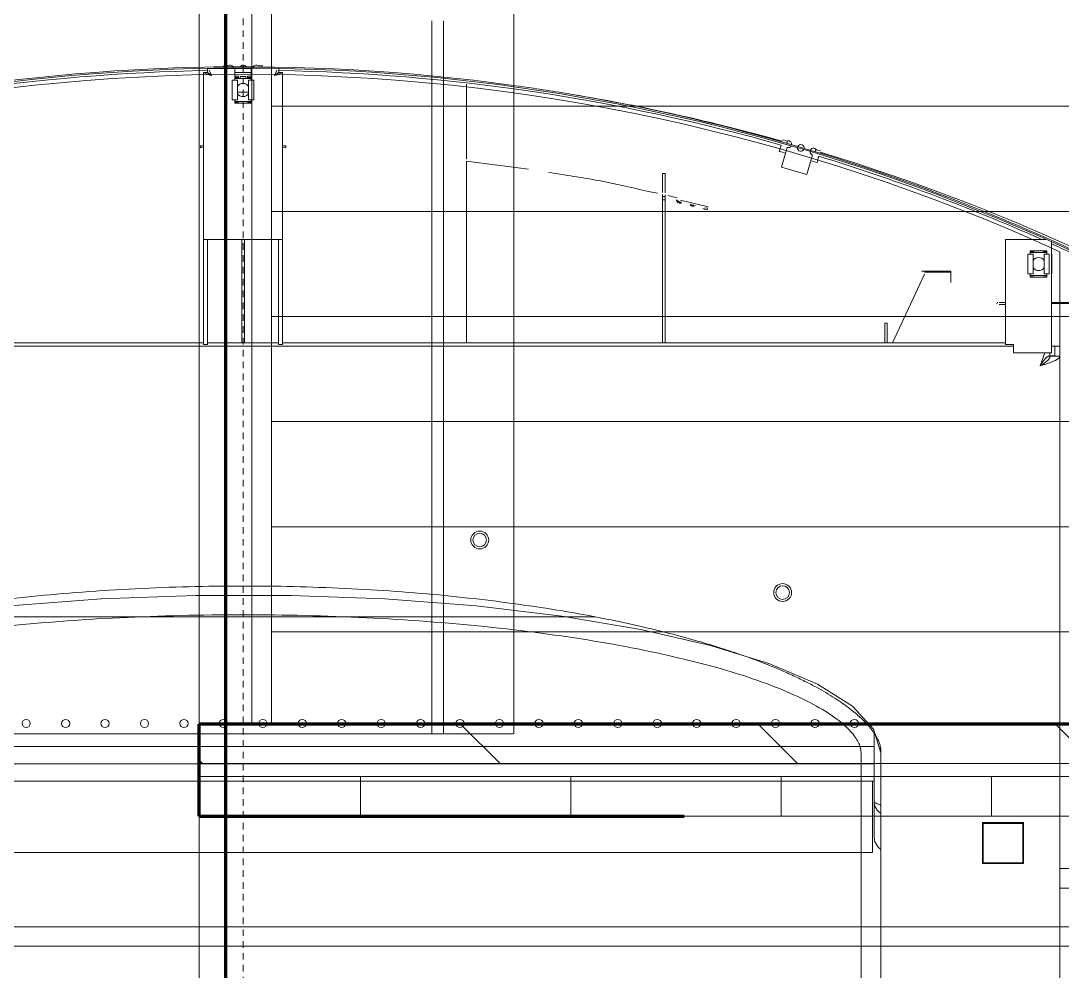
# Model space of a CAD drawing. Header units: inches. Extents: x -536 to 545, y -65 to 280.
# Drawn here: x -216.49 to -196.69, y -2.2 to 15.87 of the extents above; entities that cross this region are included whole.
import ezdxf

# ---------------------------------------------------------------- set-up
doc = ezdxf.new("R2010")
doc.units = ezdxf.units.IN
doc.header["$MEASUREMENT"] = 0
doc.linetypes.add('Hidden 1_8_', pattern=[0.1875, 0.125, -0.0625])
for name, color, linetype, lineweight in [('A-DETL', 90, 'Continuous', 9), ('A-DETL-HDLN', 90, 'Hidden 1_8_', 9), ('A-FLOR', 192, 'Continuous', 13), ('A-FLOR-MCUT', 51, 'Continuous', 18), ('A-FLOR-PATT', 8, 'Continuous', 13), ('A-WALL', 113, 'Continuous', 13), ('A-WALL-PATT', 111, 'Continuous', 13), ('I-WALL', 2, 'Continuous', 13), ('M-HVAC-CDFF', 50, 'Continuous', 9), ('Q-CASE', 31, 'Continuous', 9), ('S-BEAM', 12, 'Continuous', 9)]:
    doc.layers.add(name, color=color, linetype=linetype, lineweight=lineweight)
pattern_1 = [(90, (-166.035, 0), (-4, 2e-16), [])]
pattern_2 = [(135, (-166.035, 0), (-2.82843, -2.82843), [])]

# ---------------------------------------------------------------- blocks, each defined once
blk = doc.blocks.new('Walls 7 - Walls 7-1353541-Fireplace - Angled')
at = {"layer": 'A-WALL-PATT', "lineweight": 9}
h = blk.add_hatch(dxfattribs=at)
h.set_pattern_fill('FP_91', color=256, style=0, pattern_type=2)
h.set_pattern_definition([(180, (-151.12, 31.31), (-60, 144), [60, 0, 0, 0]), (180, (-151.12, 54.56), (-60, 144), [60, 0, 0, 0]), (180, (-151.12, 70.06), (-60, 144), [60, 0, 0, 0]), (180, (-151.12, 77.81), (-60, 144), [60, 0, 0, 0]), (180, (-151.12, 93.31), (-60, 144), [60, 0, 0, 0]), (180, (-151.12, 108.81), (-60, 144), [60, 0, 0, 0]), (180, (-151.12, 128.18), (-60, 144), [60, 0, 0, 0]), (180, (-151.12, 143.68), (-60, 144), [60, 0, 0, 0]), (180, (-151.12, 30.93), (-60, 144), [60, 0, 0, 0]), (180, (-151.12, 54.18), (-60, 144), [60, 0, 0, 0]), (180, (-151.12, 69.68), (-60, 144), [60, 0, 0, 0]), (180, (-151.12, 77.43), (-60, 144), [60, 0, 0, 0]), (180, (-151.12, 92.93), (-60, 144), [60, 0, 0, 0]), (180, (-151.12, 108.43), (-60, 144), [60, 0, 0, 0]), (180, (-151.12, 127.81), (-60, 144), [60, 0, 0, 0]), (180, (-151.12, 143.31), (-60, 144), [60, 0, 0, 0]), (90, (-197.12, 31.31), (-60, 4e-15), [22.875, -121.125]), (90, (-165.12, 54.56), (-60, 4e-15), [15.125, -128.875]), (90, (-195.12, 70.06), (-60, 4e-15), [7.375, -136.625]), (90, (-205.12, 77.81), (-60, 4e-15), [15.125, -128.875]), (90, (-174.12, 93.31), (-60, 4e-15), [15.125, -128.875]), (90, (-195.12, 108.81), (-60, 4e-15), [19, -125]), (90, (-160.12, 128.184), (-60, 4e-15), [15.125, -128.875]), (90, (-195.12, 143.684), (-60, 4e-15), [8.375, -135.625]), (90, (-196.75, 31.31), (-60, 4e-15), [22.875, -121.125]), (90, (-164.75, 54.56), (-60, 4e-15), [15.125, -128.875]), (90, (-194.75, 70.06), (-60, 4e-15), [7.375, -136.625]), (90, (-204.75, 77.81), (-60, 4e-15), [15.125, -128.875]), (90, (-173.75, 93.31), (-60, 4e-15), [15.125, -128.875]), (90, (-194.75, 108.81), (-60, 4e-15), [19, -125]), (90, (-159.75, 128.184), (-60, 4e-15), [15.125, -128.875]), (90, (-194.75, 143.684), (-60, 4e-15), [8.375, -135.625])])
h.paths.add_polyline_path([(-176.268, -38.905), (-176.268, -38.258), (-177.681, -24), (-183.971, -24), (-183.971, -38.905), (-178.239, -38.905)], flags=0)
h.paths.add_polyline_path([(-200.986, -16.5), (-178.424, -16.5), (-183.057, 30.25), (-240.868, 30.25), (-244.478, -16.5), (-220.555, -16.5)], flags=0)
h.paths.add_polyline_path([(-227.796, -16.274), (-227.796, 11.483), (-224.071, 12.947), (-220.211, 14.005), (-216.261, 14.644), (-212.264, 14.858), (-208.268, 14.644), (-204.317, 14.005), (-200.457, 12.947), (-196.733, 11.483), (-196.733, -16.274), (-220.555, -16.274)], flags=0)
h.paths.add_polyline_path([(-240.077, 40.5), (-184.072, 40.5), (-186.264, 62.619), (-238.369, 62.619), (-239.751, 44.721)], flags=0)
h = blk.add_hatch(dxfattribs=at)
h.set_pattern_fill('FP_92', color=256, style=0, pattern_type=2)
h.set_pattern_definition([(180, (-152.26, 22.54), (-60, 144), [60, 0, 0, 0]), (180, (-152.26, 45.79), (-60, 144), [60, 0, 0, 0]), (180, (-152.26, 61.29), (-60, 144), [60, 0, 0, 0]), (180, (-152.26, 69.04), (-60, 144), [60, 0, 0, 0]), (180, (-152.26, 84.54), (-60, 144), [60, 0, 0, 0]), (180, (-152.26, 100.04), (-60, 144), [60, 0, 0, 0]), (180, (-152.26, 119.42), (-60, 144), [60, 0, 0, 0]), (180, (-152.26, 134.92), (-60, 144), [60, 0, 0, 0]), (180, (-152.26, 22.17), (-60, 144), [60, 0, 0, 0]), (180, (-152.26, 45.42), (-60, 144), [60, 0, 0, 0]), (180, (-152.26, 60.92), (-60, 144), [60, 0, 0, 0]), (180, (-152.26, 68.67), (-60, 144), [60, 0, 0, 0]), (180, (-152.26, 84.17), (-60, 144), [60, 0, 0, 0]), (180, (-152.26, 99.67), (-60, 144), [60, 0, 0, 0]), (180, (-152.26, 119.04), (-60, 144), [60, 0, 0, 0]), (180, (-152.26, 134.54), (-60, 144), [60, 0, 0, 0]), (90, (-198.264, 22.54), (-60, 4e-15), [22.875, -121.125]), (90, (-166.264, 45.79), (-60, 4e-15), [15.125, -128.875]), (90, (-196.264, 61.29), (-60, 4e-15), [7.375, -136.625]), (90, (-206.264, 69.04), (-60, 4e-15), [15.125, -128.875]), (90, (-175.264, 84.54), (-60, 4e-15), [15.125, -128.875]), (90, (-196.264, 100.04), (-60, 4e-15), [19, -125]), (90, (-161.264, 119.417), (-60, 4e-15), [15.125, -128.875]), (90, (-196.264, 134.92), (-60, 4e-15), [8.375, -135.625]), (90, (-197.89, 22.54), (-60, 4e-15), [22.875, -121.125]), (90, (-165.89, 45.79), (-60, 4e-15), [15.125, -128.875]), (90, (-195.89, 61.29), (-60, 4e-15), [7.375, -136.625]), (90, (-205.89, 69.04), (-60, 4e-15), [15.125, -128.875]), (90, (-174.89, 84.54), (-60, 4e-15), [15.125, -128.875]), (90, (-195.89, 100.04), (-60, 4e-15), [19, -125]), (90, (-160.89, 119.417), (-60, 4e-15), [15.125, -128.875]), (90, (-195.89, 134.92), (-60, 4e-15), [8.375, -135.625])])
h.paths.add_polyline_path([(-200.139, -9.244), (-200.139, 1.954), (-200.275, 2.401), (-200.678, 2.838), (-201.34, 3.255), (-202.246, 3.644), (-203.376, 3.994), (-204.704, 4.299), (-206.428, 4.579), (-207.834, 4.746), (-209.566, 4.878), (-211.358, 4.945), (-213.375, 4.938), (-214.962, 4.878), (-216.694, 4.746), (-218.327, 4.552), (-219.824, 4.299), (-221.246, 3.965), (-222.282, 3.644), (-223.188, 3.255), (-223.851, 2.838), (-224.254, 2.401), (-224.389, 1.954), (-224.389, -9.244), (-200.24, -9.244)], flags=0)
h.paths.add_polyline_path([(-220.748, -8.869), (-224.014, -8.869), (-224.014, 1.954), (-223.954, 2.169), (-223.722, 2.455), (-223.274, 2.78), (-222.617, 3.109), (-221.769, 3.423), (-220.555, 3.753), (-219.575, 3.965), (-218.274, 4.181), (-216.866, 4.352), (-215.378, 4.477), (-213.835, 4.553), (-212.264, 4.579), (-210.694, 4.553), (-209.151, 4.477), (-207.662, 4.352), (-206.196, 4.171), (-204.953, 3.965), (-203.781, 3.711), (-202.76, 3.423), (-201.911, 3.109), (-201.254, 2.78), (-200.807, 2.455), (-200.574, 2.169), (-200.514, 1.954), (-200.514, -8.869), (-220.555, -8.869)], flags=0)
at = {"layer": 'A-WALL', "lineweight": 18}
for p, q in [((-196.733, 11.483), (-196.733, -16.274)), ((-200.514, -8.869), (-200.514, 1.954)), ((-200.139, 1.954), (-200.139, -9.244))]:
    blk.add_line(p, q, dxfattribs=at)
at = {"layer": 'A-WALL', "lineweight": 18, "flags": 128}
blk.add_lwpolyline([(-224.389, 1.954), (-224.254, 2.401), (-223.851, 2.838), (-223.188, 3.255), (-222.282, 3.644), (-221.152, 3.994), (-219.824, 4.299), (-218.327, 4.552), (-216.694, 4.746), (-214.962, 4.878), (-213.17, 4.945), (-211.358, 4.945), (-209.566, 4.878), (-207.834, 4.746), (-206.202, 4.552), (-204.704, 4.299), (-203.376, 3.994), (-202.246, 3.644), (-201.34, 3.255), (-200.678, 2.838), (-200.275, 2.401), (-200.139, 1.954)], dxfattribs=at)
at = {"layer": 'A-WALL', "lineweight": 18}
blk.add_arc((-212.264, -22.562), 37.421, 65.4774, 114.5226, dxfattribs=at)
blk.add_open_spline([(-200.514, 1.954), (-200.514, 1.978), (-200.519, 2.027), (-200.55, 2.134), (-200.644, 2.298), (-200.878, 2.532), (-201.354, 2.862), (-202.244, 3.277), (-203.724, 3.724), (-205.545, 4.094), (-207.632, 4.37), (-209.902, 4.54), (-212.264, 4.598), (-214.627, 4.54), (-216.896, 4.37), (-218.984, 4.094), (-220.805, 3.724), (-222.284, 3.277), (-223.175, 2.862), (-223.651, 2.532), (-223.884, 2.298), (-223.978, 2.134), (-224.009, 2.027), (-224.014, 1.978), (-224.014, 1.954)], degree=3, knots=[-3.141593, -3.141593, -3.141593, -3.141593, -3.092505, -3.043418, -2.945243, -2.847068, -2.748894, -2.552544, -2.356194, -2.159845, -1.963495, -1.767146, -1.570796, -1.374447, -1.178097, -0.981748, -0.785398, -0.589049, -0.392699, -0.294524, -0.19635, -0.098175, -0.049087, 0, 0, 0, 0], dxfattribs=at)
blk = doc.blocks.new('Walls 7 - Walls 7-1353541-Fireplace - Section - South')
at = {"layer": 'A-WALL-PATT', "lineweight": 9}
h = blk.add_hatch(dxfattribs=at)
h.set_pattern_fill('FP_133', color=256, style=0, pattern_type=2)
h.set_pattern_definition([(180, (-151.17, 30.15), (-60, 143.78), [60, 0, 0, 0]), (180, (-151.17, 53.37), (-60, 143.78), [60, 0, 0, 0]), (180, (-151.17, 68.85), (-60, 143.78), [60, 0, 0, 0]), (180, (-151.17, 76.58), (-60, 143.78), [60, 0, 0, 0]), (180, (-151.17, 92.06), (-60, 143.78), [60, 0, 0, 0]), (180, (-151.17, 107.54), (-60, 143.78), [60, 0, 0, 0]), (180, (-151.17, 126.88), (-60, 143.78), [60, 0, 0, 0]), (180, (-151.17, 142.36), (-60, 143.785), [60, 0, 0, 0]), (180, (-151.17, 29.78), (-60, 143.78), [60, 0, 0, 0]), (180, (-151.17, 53), (-60, 143.78), [60, 0, 0, 0]), (180, (-151.17, 68.47), (-60, 143.78), [60, 0, 0, 0]), (180, (-151.17, 76.21), (-60, 143.78), [60, 0, 0, 0]), (180, (-151.17, 91.69), (-60, 143.78), [60, 0, 0, 0]), (180, (-151.17, 107.16), (-60, 143.78), [60, 0, 0, 0]), (180, (-151.17, 126.51), (-60, 143.78), [60, 0, 0, 0]), (180, (-151.17, 141.99), (-60, 143.785), [60, 0, 0, 0]), (90, (-197.17, 30.154), (-60, 4e-15), [22.84, -120.944]), (90, (-165.17, 53.37), (-60, 4e-15), [15.102, -128.682]), (90, (-195.17, 68.846), (-60, 4e-15), [7.364, -136.42]), (90, (-205.17, 76.584), (-60, 4e-15), [15.102, -128.682]), (90, (-174.17, 92.06), (-60, 4e-15), [15.102, -128.682]), (90, (-195.17, 107.54), (-60, 4e-15), [18.972, -124.813]), (90, (-160.17, 126.884), (-60, 4e-15), [15.102, -128.682]), (90, (-195.17, 142.36), (-60, 4e-15), [8.362, -135.422]), (90, (-196.794, 30.154), (-60, 4e-15), [22.84, -120.944]), (90, (-164.794, 53.37), (-60, 4e-15), [15.102, -128.682]), (90, (-194.794, 68.846), (-60, 4e-15), [7.364, -136.42]), (90, (-204.794, 76.584), (-60, 4e-15), [15.102, -128.682]), (90, (-173.794, 92.06), (-60, 4e-15), [15.102, -128.682]), (90, (-194.794, 107.54), (-60, 4e-15), [18.972, -124.813]), (90, (-159.794, 126.884), (-60, 4e-15), [15.102, -128.682]), (90, (-194.794, 142.36), (-60, 4e-15), [8.362, -135.422])])
h.paths.add_polyline_path([(-239.794, -46.5), (-232.159, -46.5), (-232.159, -22.5), (-192.159, -22.5), (-192.159, -46.5), (-185.11, -46.5), (-185.11, -15.5), (-184.757, -15.5), (-191.824, 60.377), (-207.284, 60.377), (-207.244, 58.021), (-207.19, 41.608), (-207.047, 32.224), (-207.047, 23.224), (-207.129, 23.224), (-207.128, 22.872), (-207.128, 2.313), (-223.099, 2.313), (-223.099, 40.511), (-222.899, 60.377), (-232.704, 60.377), (-240.467, -46.5)], flags=0)
blk = doc.blocks.new('FP_111-Fireplace - Section - South')
at = {"layer": 'M-HVAC-CDFF'}
for p, q in [((-207.113, 2.313), (-207.113, 23.224)), ((-208.672, 2.313), (-208.672, 15.875)), ((-208.456, 2.313), (-208.456, 15.875))]:
    blk.add_line(p, q, dxfattribs=at)
blk = doc.blocks.new('Air Terminals 1 - Air Terminals 1-1437513-Fireplace - Section - South')
at = {"layer": 'M-HVAC-CDFF'}
blk.add_line((-207.128, 2.313), (-220.77, 2.313), dxfattribs=at)
blk.add_blockref('FP_111-Fireplace - Section - South', (0, 0), dxfattribs=at)
blk = doc.blocks.new('LVL-Laminated Veneer Lumber - LVL 3 1_2x11 1_4_-1198534-Fireplace - Section - East')
at = {"layer": 'S-BEAM'}
blk.add_line((-203.88, 0.75), (-67.722, 0.75), dxfattribs=at)
blk = doc.blocks.new('Casework 43 - Casework 16-1373929-Fireplace - Section - East')
at = {"layer": 'Q-CASE'}
for p, q in [((-212.097, 2.5), (-212.097, 40.5)), ((-211.722, 2.5), (-211.722, 40.5))]:
    blk.add_line(p, q, dxfattribs=at)

msp = doc.modelspace()

# ---------------------------------------------------------------- hatches: boundary and pattern name
at = {"layer": 'A-FLOR-PATT', "lineweight": 9}
h = msp.add_hatch(dxfattribs=at)
h.set_pattern_fill('FP_147', color=256, style=0, pattern_type=2)
h.set_pattern_definition(pattern_2)
h.paths.add_polyline_path([(-213.09723, 1.75), (-203.88, 1.75), (-203.88, 2.5), (-213.09723, 2.5)], flags=0)
h = msp.add_hatch(dxfattribs=at)
h.set_pattern_fill('FP_147', color=256, style=0, pattern_type=2)
h.set_pattern_definition(pattern_2)
h.paths.add_polyline_path([(-148.39478, 1.75), (-61.72223, 1.75), (-61.72223, 2.5), (-203.88, 2.5), (-203.88, 1.75), (-155.11303, 1.75)], flags=0)
h = msp.add_hatch(dxfattribs=at)
h.set_pattern_fill('FP_146', color=256, style=0, pattern_type=2)
h.set_pattern_definition(pattern_1)
h.paths.add_polyline_path([(-203.88, 0.75), (-203.88, 1.5), (-213.09723, 1.5), (-213.09723, 0.75)], flags=0)
h = msp.add_hatch(dxfattribs=at)
h.set_pattern_fill('FP_146', color=256, style=0, pattern_type=2)
h.set_pattern_definition(pattern_1)
h.paths.add_polyline_path([(-61.72223, 0.75), (-61.72223, 1.5), (-203.88, 1.5), (-203.88, 0.75), (-62.73709, 0.75)], flags=0)
at = {"layer": 'A-WALL-PATT', "lineweight": 9}
h = msp.add_hatch(dxfattribs=at)
h.set_pattern_fill('FP_152', color=256, style=0, pattern_type=2)
h.set_pattern_definition([(0, (-258.347, -45.75), (0, 2), [])])
h.paths.add_polyline_path([(-250.33482, -1), (-217.09723, -1), (-217.09723, 0.75), (-255.84723, 0.75), (-255.84723, -1)], flags=0)
h.paths.add_polyline_path([(-211.30087, 2.5), (-186.72223, 2.5), (-186.72223, 38.5), (-211.72223, 38.5), (-211.72223, 2.5)], flags=0)
h.paths.add_polyline_path([(-217.97223, 2.5), (-217.97223, 38.5), (-255.84723, 38.5), (-255.84723, 2.5), (-233.09723, 2.5)], flags=0)
h = msp.add_hatch(dxfattribs=at)
h.set_pattern_fill('FP_149', color=256, style=0, pattern_type=2)
h.set_pattern_definition([(0, (-166.035, 0), (10.24, 2.56), [0.422, -7.258, 0.422, -7.258, -40.96]), (0, (-166.035, 0), (10.24, 2.56), [-15.36, 0.422, -14.938, 0.422, -7.258, -17.92]), (0, (-166.035, 0), (10.24, 2.56), [-38.4, 0.422, -4.698, 0.422, -12.378]), (120, (-162.195, 1.28), (-7.33703, 7.5881), [0.422, -7.258, 0.422, -7.258, -40.96]), (120, (-162.195, 1.28), (-7.33703, 7.5881), [-15.36, 0.422, -14.938, 0.422, -7.258, -17.92]), (120, (-162.195, 1.28), (-7.33703, 7.5881), [-38.4, 0.422, -4.698, 0.422, -12.378]), (240, (-160.915, 6.4), (-2.90297, -10.1481), [0.422, -7.258, 0.422, -7.258, -40.96]), (240, (-160.915, 6.4), (-2.90297, -10.1481), [-15.36, 0.422, -14.938, 0.422, -7.258, -17.92]), (240, (-160.915, 6.4), (-2.90297, -10.1481), [-38.4, 0.422, -4.698, 0.422, -12.378])])
h.paths.add_polyline_path([(-213.09723, -6.5), (-212.59723, -6.5), (-212.59723, 38.5), (-213.09723, 38.5), (-213.09723, 26.20309)], flags=0)

# ---------------------------------------------------------------- linework, layer by layer
at = {"layer": 'A-DETL'}
for p, q in [((-213.01419, 9.718), (-213.01419, 14.893)), ((-212.93919, 14.85298), (-213.01419, 14.893)), ((-212.94255, 14.893), (-213.01419, 14.893)), ((-213.01419, 9.718), (-213.01419, 14.893)), ((-212.93919, 14.85298), (-213.01419, 14.893)), ((-212.94255, 14.893), (-213.01419, 14.893)), ((-212.94255, 14.968), (-212.10794, 14.968)), ((-212.94255, 14.968), (-212.94255, 14.893)), ((-212.94255, 14.968), (-212.10794, 14.968)), ((-212.94255, 14.968), (-212.94255, 14.893)), ((-212.86419, 14.833), (-212.93932, 14.89287)), ((-212.86419, 14.833), (-212.93932, 14.89287)), ((-212.86419, 14.833), (-212.93919, 14.85298)), ((-212.86419, 14.833), (-212.93919, 14.85298)), ((-212.86419, 14.833), (-212.93552, 14.88099)), ((-212.86419, 14.833), (-212.93552, 14.88099)), ((-212.88717, 14.89305), (-212.90686, 14.93486)), ((-212.88717, 14.89305), (-212.90686, 14.93486)), ((-212.86419, 14.833), (-212.88717, 14.89305)), ((-212.86419, 14.833), (-212.88717, 14.89305)), ((-212.63919, 15.0167), (-212.55802, 15.0167)), ((-212.63919, 15.0167), (-212.55802, 15.0167)), ((-212.42044, 14.74673), (-212.42044, 14.968)), ((-212.42044, 14.74673), (-212.42044, 14.968)), ((-212.42044, 14.893), (-212.10794, 14.893)), ((-212.42044, 14.893), (-212.10794, 14.893)), ((-212.10794, 14.968), (-212.10794, 14.74673)), ((-212.10794, 14.968), (-212.10794, 14.74673)), ((-211.97037, 15.0167), (-211.88919, 15.0167)), ((-211.97037, 15.0167), (-211.88919, 15.0167)), ((-211.66419, 14.833), (-211.64122, 14.89305)), ((-211.66419, 14.833), (-211.64122, 14.89305)), ((-211.66419, 14.833), (-211.58907, 14.89287)), ((-211.66419, 14.833), (-211.58907, 14.89287)), ((-211.66419, 14.833), (-211.59287, 14.88099)), ((-211.66419, 14.833), (-211.59287, 14.88099)), ((-211.66419, 14.833), (-211.58919, 14.85298)), ((-211.66419, 14.833), (-211.58919, 14.85298)), ((-211.64122, 14.89305), (-211.62153, 14.93486)), ((-211.64122, 14.89305), (-211.62153, 14.93486)), ((-211.58919, 14.85298), (-211.51419, 14.893)), ((-211.58919, 14.85298), (-211.51419, 14.893)), ((-211.58584, 14.971), (-211.58584, 14.893)), ((-211.58584, 14.971), (-211.58584, 14.893)), ((-211.58584, 14.893), (-211.51419, 14.893)), ((-211.58584, 14.893), (-211.51419, 14.893)), ((-211.51419, 9.718), (-211.51419, 14.893)), ((-211.51419, 9.718), (-211.51419, 14.893)), ((-212.36919, 14.74673), (-212.46919, 14.74673)), ((-212.46919, 14.74673), (-212.46919, 14.37173)), ((-212.36919, 14.74673), (-212.46919, 14.74673)), ((-212.46919, 14.74673), (-212.46919, 14.37173)), ((-212.42044, 14.81923), (-212.34919, 14.81923)), ((-212.42044, 14.81923), (-212.34919, 14.81923)), ((-212.34919, 14.79923), (-212.42044, 14.79923)), ((-212.34919, 14.79923), (-212.42044, 14.79923)), ((-212.42044, 14.77823), (-212.10794, 14.77823)), ((-212.42044, 14.77823), (-212.10794, 14.77823)), ((-212.36919, 14.37173), (-212.36919, 14.74673)), ((-212.36919, 14.37173), (-212.36919, 14.74673)), ((-212.34919, 14.81923), (-212.34919, 14.77823)), ((-212.34919, 14.81923), (-212.34919, 14.77823)), ((-212.31919, 14.77823), (-212.31919, 14.81387)), ((-212.31919, 14.81387), (-212.20919, 14.81387)), ((-212.31919, 14.77823), (-212.31919, 14.81387)), ((-212.31919, 14.81387), (-212.20919, 14.81387)), ((-212.20919, 14.81387), (-212.20919, 14.77823)), ((-212.20919, 14.81387), (-212.20919, 14.77823)), ((-212.17919, 14.77823), (-212.17919, 14.81923)), ((-212.17919, 14.81923), (-212.10794, 14.81923)), ((-212.17919, 14.77823), (-212.17919, 14.81923)), ((-212.17919, 14.81923), (-212.10794, 14.81923)), ((-212.10794, 14.79923), (-212.17919, 14.79923)), ((-212.10794, 14.79923), (-212.17919, 14.79923)), ((-212.05919, 14.74673), (-212.15919, 14.74673)), ((-212.15919, 14.74673), (-212.15919, 14.37173)), ((-212.05919, 14.74673), (-212.15919, 14.74673)), ((-212.15919, 14.74673), (-212.15919, 14.37173)), ((-212.05919, 14.37173), (-212.05919, 14.74673)), ((-212.05919, 14.37173), (-212.05919, 14.74673)), ((-208.01419, 14.67279), (-208.01419, 13.24324)), ((-208.01419, 14.67279), (-208.01419, 13.24324)), ((-212.36919, 14.5167), (-212.15919, 14.5167)), ((-212.36919, 14.5167), (-212.15919, 14.5167)), ((-212.46919, 14.37173), (-212.36919, 14.37173)), ((-212.46919, 14.37173), (-212.36919, 14.37173)), ((-212.42044, 14.30923), (-212.42044, 14.37173)), ((-212.42044, 14.30923), (-212.42044, 14.37173)), ((-212.10794, 14.34023), (-212.42044, 14.34023)), ((-212.10794, 14.34023), (-212.42044, 14.34023)), ((-212.34919, 14.31923), (-212.42044, 14.31923)), ((-212.34919, 14.31923), (-212.42044, 14.31923)), ((-212.10794, 14.30923), (-212.42044, 14.30923)), ((-212.10794, 14.30923), (-212.42044, 14.30923)), ((-212.10794, 14.31923), (-212.17919, 14.31923)), ((-212.10794, 14.31923), (-212.17919, 14.31923)), ((-212.15919, 14.37173), (-212.05919, 14.37173)), ((-212.15919, 14.37173), (-212.05919, 14.37173)), ((-212.10794, 14.37173), (-212.10794, 14.30923)), ((-212.10794, 14.37173), (-212.10794, 14.30923)), ((-213.07669, 13.4973), (-213.01419, 13.49866)), ((-213.07669, 13.4973), (-213.01419, 13.49866)), ((-213.07669, 13.4973), (-213.07584, 13.46131)), ((-213.07669, 13.4973), (-213.07584, 13.46131)), ((-211.51419, 13.49866), (-211.45169, 13.4973)), ((-211.51419, 13.49866), (-211.45169, 13.4973)), ((-211.45169, 13.4973), (-211.45251, 13.4613)), ((-211.45169, 13.4973), (-211.45251, 13.4613)), ((-202.0338, 13.51075), (-202.06921, 13.39087)), ((-202.0338, 13.51075), (-202.06921, 13.39087)), ((-202.0051, 13.60842), (-201.92716, 13.58575)), ((-202.0051, 13.60842), (-201.92716, 13.58575)), ((-201.92462, 13.54532), (-201.91107, 13.59119)), ((-201.92462, 13.54532), (-201.91107, 13.59119)), ((-213.07584, 13.46131), (-213.01419, 13.46265)), ((-213.07584, 13.46131), (-213.01419, 13.46265)), ((-211.51419, 13.46265), (-211.45251, 13.4613)), ((-211.51419, 13.46265), (-211.45251, 13.4613)), ((-201.91663, 13.46501), (-202.02472, 13.09341)), ((-201.91663, 13.46501), (-202.02472, 13.09341)), ((-201.54461, 12.95377), (-201.43653, 13.32537)), ((-201.54461, 12.95377), (-201.43653, 13.32537)), ((-201.37338, 13.43469), (-201.38757, 13.38667)), ((-201.37338, 13.43469), (-201.38757, 13.38667)), ((-201.36288, 13.42163), (-201.28494, 13.39896)), ((-201.36288, 13.42163), (-201.28494, 13.39896)), ((-201.34985, 13.17872), (-201.31444, 13.29861)), ((-201.34985, 13.17872), (-201.31444, 13.29861)), ((-208.01419, 13.2087), (-208.01419, 9.75)), ((-208.01419, 13.2087), (-206.83813, 13.05105)), ((-208.01419, 13.2087), (-208.01419, 9.75)), ((-208.01419, 13.2087), (-206.83813, 13.05105)), ((-202.02472, 13.09341), (-201.54461, 12.95377)), ((-202.02472, 13.09341), (-201.54461, 12.95377)), ((-204.24019, 12.97), (-204.28819, 12.97)), ((-204.28819, 12.97), (-204.28819, 12.61149)), ((-204.24019, 12.97), (-204.28819, 12.97)), ((-204.28819, 12.97), (-204.28819, 12.61149)), ((-204.24019, 12.97), (-204.24019, 12.60056)), ((-204.24019, 12.97), (-204.24019, 12.60056)), ((-204.5528, 12.63116), (-204.38601, 12.59451)), ((-204.5528, 12.63116), (-204.38601, 12.59451)), ((-204.28819, 9.75), (-204.28819, 12.57457)), ((-204.28819, 9.75), (-204.28819, 12.57457)), ((-204.24019, 12.535), (-204.28819, 12.535)), ((-204.24019, 12.535), (-204.28819, 12.535)), ((-204.24019, 9.75), (-204.24019, 12.56363)), ((-204.24019, 9.75), (-204.24019, 12.56363)), ((-204.18598, 12.54946), (-204.01229, 12.50728)), ((-204.18598, 12.54946), (-204.01229, 12.50728)), ((-204.24019, 12.47), (-204.28819, 12.47)), ((-204.24019, 12.47), (-204.28819, 12.47)), ((-204.01601, 12.462), (-203.96386, 12.42634)), ((-204.01601, 12.462), (-203.96386, 12.42634)), ((-203.96386, 12.42634), (-203.92886, 12.42809)), ((-203.96386, 12.42634), (-203.92886, 12.42809)), ((-203.41979, 12.33428), (-203.94574, 12.46201)), ((-203.41979, 12.33428), (-203.94574, 12.46201)), ((-203.75969, 12.3851), (-203.72807, 12.36888)), ((-203.75969, 12.3851), (-203.72807, 12.36888)), ((-203.75969, 12.36482), (-203.72807, 12.3486)), ((-203.75969, 12.36482), (-203.72807, 12.3486)), ((-203.72807, 12.36888), (-203.68976, 12.36883)), ((-203.72807, 12.36888), (-203.68976, 12.36883)), ((-203.72807, 12.3486), (-203.69174, 12.34808)), ((-203.72807, 12.3486), (-203.69174, 12.34808)), ((-203.69174, 12.34808), (-203.65958, 12.3634)), ((-203.69174, 12.34808), (-203.65958, 12.3634)), ((-203.49052, 12.31132), (-203.42443, 12.32043)), ((-203.49052, 12.31132), (-203.42443, 12.32043)), ((-213.01419, 11.718), (-211.51419, 11.718)), ((-213.01419, 11.718), (-211.51419, 11.718)), ((-212.93919, 9.718), (-212.93919, 11.718)), ((-212.93919, 9.718), (-212.93919, 11.718)), ((-212.28819, 11.718), (-212.28819, 9.75)), ((-212.28819, 11.718), (-212.28819, 9.75)), ((-212.24019, 11.718), (-212.24019, 9.75)), ((-212.24019, 11.718), (-212.24019, 9.75)), ((-211.58919, 9.718), (-211.58919, 11.718)), ((-211.58919, 9.718), (-211.58919, 11.718)), ((-196.99012, 11.718), (-197.76369, 11.718)), ((-197.76369, 11.718), (-197.76369, 9.718)), ((-196.99012, 11.718), (-197.76369, 11.718)), ((-197.76369, 11.718), (-197.76369, 9.718)), ((-196.98194, 11.498), (-197.29444, 11.498)), ((-197.29444, 11.498), (-197.29444, 11.4355)), ((-196.98194, 11.498), (-197.29444, 11.498)), ((-197.29444, 11.498), (-197.29444, 11.4355)), ((-197.22319, 11.488), (-197.29444, 11.488)), ((-197.22319, 11.488), (-197.29444, 11.488)), ((-196.98194, 11.488), (-197.05319, 11.488)), ((-196.98194, 11.488), (-197.05319, 11.488)), ((-196.98194, 11.4355), (-196.98194, 11.498)), ((-196.98194, 11.4355), (-196.98194, 11.498)), ((-196.88869, 9.562), (-196.88869, 11.67247)), ((-196.88869, 9.562), (-196.88869, 11.67247)), ((-197.34319, 11.0605), (-197.34319, 11.4355)), ((-197.34319, 11.4355), (-197.24319, 11.4355)), ((-197.34319, 11.0605), (-197.34319, 11.4355)), ((-197.34319, 11.4355), (-197.24319, 11.4355)), ((-197.29444, 11.467), (-196.98194, 11.467)), ((-197.29444, 11.467), (-196.98194, 11.467)), ((-197.24319, 11.4355), (-197.24319, 11.0605)), ((-197.24319, 11.4355), (-197.24319, 11.0605)), ((-197.03319, 11.0605), (-197.03319, 11.4355)), ((-197.03319, 11.4355), (-196.93319, 11.4355)), ((-197.03319, 11.0605), (-197.03319, 11.4355)), ((-197.03319, 11.4355), (-196.93319, 11.4355)), ((-196.93319, 11.4355), (-196.93319, 11.0605)), ((-196.93319, 11.4355), (-196.93319, 11.0605)), ((-196.88819, 11.4355), (-196.88819, 11.0605)), ((-196.88819, 11.4355), (-196.88819, 11.0605)), ((-199.36164, 11.11351), (-198.80919, 11.11351)), ((-199.36164, 11.11351), (-198.80919, 11.11351)), ((-199.30552, 11.09323), (-198.80919, 11.09323)), ((-199.30552, 11.09323), (-198.80919, 11.09323)), ((-198.80919, 11.11351), (-198.80919, 10.89733)), ((-198.80919, 11.11351), (-198.80919, 10.89733)), ((-199.30995, 11.05482), (-199.9184, 9.75)), ((-199.30995, 11.05482), (-199.9184, 9.75)), ((-197.24319, 11.0605), (-197.34319, 11.0605)), ((-197.24319, 11.0605), (-197.34319, 11.0605)), ((-197.29444, 11.0605), (-197.29444, 10.998)), ((-197.29444, 11.0605), (-197.29444, 10.998)), ((-196.98194, 11.029), (-197.29444, 11.029)), ((-196.98194, 11.029), (-197.29444, 11.029)), ((-197.22319, 11.008), (-197.29444, 11.008)), ((-197.22319, 11.008), (-197.29444, 11.008)), ((-197.29444, 10.998), (-196.98194, 10.998)), ((-197.29444, 10.998), (-196.98194, 10.998)), ((-196.98194, 11.008), (-197.05319, 11.008)), ((-196.98194, 11.008), (-197.05319, 11.008)), ((-196.93319, 11.0605), (-197.03319, 11.0605)), ((-196.93319, 11.0605), (-197.03319, 11.0605)), ((-196.98194, 10.998), (-196.98194, 11.0605)), ((-196.98194, 10.998), (-196.98194, 11.0605)), ((-197.9173, 10.52419), (-197.93165, 10.49117)), ((-197.9173, 10.52419), (-197.93165, 10.49117)), ((-197.88858, 10.51496), (-197.76369, 10.51501)), ((-197.88858, 10.51496), (-197.76369, 10.51501)), ((-196.88869, 10.51538), (-195.2642, 10.51605)), ((-196.88869, 10.51538), (-195.2642, 10.51605)), ((-195.30019, 10.5), (-196.88869, 10.5)), ((-195.30019, 10.5), (-196.88869, 10.5)), ((-197.88856, 10.47896), (-197.76369, 10.47901)), ((-197.88856, 10.47896), (-197.76369, 10.47901)), ((-200.01419, 10.125), (-200.06219, 10.125)), ((-200.06219, 10.125), (-200.06219, 9.75)), ((-200.01419, 10.125), (-200.06219, 10.125)), ((-200.06219, 10.125), (-200.06219, 9.75)), ((-200.01419, 10.125), (-200.01419, 9.75)), ((-200.01419, 10.125), (-200.01419, 9.75)), ((-213.01419, 9.75), (-226.76469, 9.75)), ((-213.01419, 9.75), (-226.76469, 9.75)), ((-213.01419, 9.718), (-212.93919, 9.718)), ((-213.01419, 9.718), (-212.93919, 9.718)), ((-211.58919, 9.75), (-212.93919, 9.75)), ((-211.58919, 9.75), (-212.93919, 9.75)), ((-211.51419, 9.718), (-211.58919, 9.718)), ((-211.51419, 9.718), (-211.58919, 9.718)), ((-197.76369, 9.75), (-211.51419, 9.75)), ((-197.76369, 9.75), (-211.51419, 9.75)), ((-197.76369, 9.718), (-197.61369, 9.718)), ((-197.76369, 9.718), (-197.61369, 9.718)), ((-197.61369, 9.718), (-197.61369, 9.562)), ((-197.61369, 9.718), (-197.61369, 9.562)), ((-226.91469, 9.6875), (-197.61369, 9.6875)), ((-226.91469, 9.6875), (-197.61369, 9.6875)), ((-197.61369, 9.562), (-196.88869, 9.562)), ((-197.61369, 9.562), (-196.88869, 9.562)), ((-197.10869, 9.3115), (-197.02143, 9.562)), ((-197.10869, 9.3115), (-197.02143, 9.562)), ((-196.92069, 9.4995), (-196.92069, 9.562)), ((-196.92069, 9.4995), (-196.92069, 9.562)), ((-196.88869, 9.6875), (-196.73269, 9.6875)), ((-196.88869, 9.6875), (-196.73269, 9.6875)), ((-196.82669, 9.6875), (-196.82669, 9.5)), ((-196.82669, 9.6875), (-196.82669, 9.5)), ((-196.73269, 9.6875), (-196.73269, -13)), ((-196.73269, 9.6875), (-196.73269, -13)), ((-196.82669, 9.5), (-196.92069, 9.5)), ((-196.82669, 9.5), (-196.92069, 9.5)), ((-196.73269, 9.4995), (-196.92069, 9.4995)), ((-196.73269, 9.4995), (-196.92069, 9.4995)), ((-205.57343, 4.53768), (-218.95496, 4.53768)), ((-205.57343, 4.53768), (-218.95496, 4.53768)), ((-200.26419, 2.32845), (-200.26419, 0.34092)), ((-200.26419, 2.32845), (-200.26419, 0.34092)), ((-224.13119, 2.07269), (-200.26419, 2.07269)), ((-224.13119, 2.07269), (-200.26419, 2.07269)), ((-200.13919, 2), (-200.13919, -9.125)), ((-200.13919, 2), (-200.13919, -9.125)), ((-223.90919, 1.74182), (-200.26419, 1.74182)), ((-223.90919, 1.74182), (-200.26419, 1.74182)), ((-223.90919, 1.41095), (-200.26419, 1.41095)), ((-223.90919, 1.41095), (-200.26419, 1.41095)), ((-200.29419, 1.41095), (-200.29419, 0.05666)), ((-200.29419, 1.41095), (-200.29419, 0.05666)), ((-198.20319, 0.625), (-197.42319, 0.625)), ((-198.20319, -0.155), (-198.20319, 0.625)), ((-198.20319, 0.625), (-197.42319, 0.625)), ((-198.20319, -0.155), (-198.20319, 0.625)), ((-197.43819, 0.61), (-198.18819, 0.61)), ((-198.18819, 0.61), (-198.18819, -0.14)), ((-197.43819, 0.61), (-198.18819, 0.61)), ((-198.18819, 0.61), (-198.18819, -0.14)), ((-197.43819, -0.14), (-197.43819, 0.61)), ((-197.43819, -0.14), (-197.43819, 0.61)), ((-197.42319, 0.625), (-197.42319, -0.155)), ((-197.42319, 0.625), (-197.42319, -0.155)), ((-200.26419, 0.34092), (-200.25093, 0.25651)), ((-200.26419, 0.34092), (-200.25093, 0.25651)), ((-200.18365, 0.15127), (-200.25093, 0.25651)), ((-200.18365, 0.15127), (-200.25093, 0.25651)), ((-200.29419, 0.05666), (-224.23419, 0.05666)), ((-200.29419, 0.05666), (-224.23419, 0.05666)), ((-200.13919, 0.11474), (-200.18365, 0.15127)), ((-200.13919, 0.11474), (-200.18365, 0.15127)), ((-197.42319, -0.155), (-198.20319, -0.155)), ((-197.42319, -0.155), (-198.20319, -0.155)), ((-198.18819, -0.14), (-197.43819, -0.14)), ((-198.18819, -0.14), (-197.43819, -0.14))]:
    msp.add_line(p, q, dxfattribs=at)
for centre, radius in [((-207.76419, 6), 0.17), ((-207.76419, 6), 0.17), ((-207.76419, 6), 0.129), ((-207.76419, 6), 0.129), ((-202.00419, 5), 0.17), ((-202.00419, 5), 0.17), ((-202.00419, 5), 0.129), ((-202.00419, 5), 0.129), ((-216.38919, 2.51019), 0.078), ((-216.38919, 2.51019), 0.078), ((-215.63919, 2.51019), 0.078), ((-215.63919, 2.51019), 0.078), ((-214.88919, 2.51019), 0.078), ((-214.88919, 2.51019), 0.078), ((-214.13919, 2.51019), 0.078), ((-214.13919, 2.51019), 0.078), ((-213.38919, 2.51019), 0.078), ((-213.38919, 2.51019), 0.078), ((-212.63919, 2.51019), 0.078), ((-212.63919, 2.51019), 0.078), ((-211.88919, 2.51019), 0.078), ((-211.88919, 2.51019), 0.078), ((-211.13919, 2.51019), 0.078), ((-211.13919, 2.51019), 0.078), ((-210.38919, 2.51019), 0.078), ((-210.38919, 2.51019), 0.078), ((-209.63919, 2.51019), 0.078), ((-209.63919, 2.51019), 0.078), ((-208.88919, 2.51019), 0.078), ((-208.88919, 2.51019), 0.078), ((-208.13919, 2.51019), 0.078), ((-208.13919, 2.51019), 0.078), ((-207.38919, 2.51019), 0.078), ((-207.38919, 2.51019), 0.078), ((-206.63919, 2.51019), 0.078), ((-206.63919, 2.51019), 0.078), ((-205.88919, 2.51019), 0.078), ((-205.88919, 2.51019), 0.078), ((-205.13919, 2.51019), 0.078), ((-205.13919, 2.51019), 0.078), ((-204.38919, 2.51019), 0.078), ((-204.38919, 2.51019), 0.078), ((-203.63919, 2.51019), 0.078), ((-203.63919, 2.51019), 0.078), ((-202.88919, 2.51019), 0.078), ((-202.88919, 2.51019), 0.078), ((-202.13919, 2.51019), 0.078), ((-202.13919, 2.51019), 0.078), ((-201.38919, 2.51019), 0.078), ((-201.38919, 2.51019), 0.078), ((-200.63919, 2.51019), 0.078), ((-200.63919, 2.51019), 0.078)]:
    msp.add_circle(centre, radius, dxfattribs=at)
for centre, radius, start, end in [((-212.26419, -22.4435), 37.44465, 81.523255, 118.65917), ((-212.26419, -22.4435), 37.44465, 81.523255, 118.65917), ((-212.26419, -22.4435), 37.42065, 80.760936, 118.65917), ((-212.26419, -22.4435), 37.42065, 80.760936, 118.65917), ((-212.26419, -22.50511), 37.44066, 91.038148, 105.857329), ((-212.26419, -22.50511), 37.44066, 91.038148, 105.857329), ((-212.51419, 14.9687), 0.065, 359.37855, 132.399473), ((-212.51419, 14.9687), 0.065, 359.37855, 132.399473), ((-212.26419, 14.9687), 0.065, 29.904946, 150.095054), ((-212.26419, 14.9687), 0.065, 29.904946, 150.095054), ((-212.01419, 14.9687), 0.065, 47.600527, 180), ((-212.01419, 14.9687), 0.065, 47.600527, 180), ((-212.26419, -22.50511), 37.44066, 74.142671, 88.961852), ((-212.26419, -22.50511), 37.44066, 74.142671, 88.961852), ((-212.26419, 14.55923), 0.125, 32.85988, 147.14012), ((-212.26419, 14.55923), 0.125, 32.85988, 147.14012), ((-212.26419, 14.55923), 0.125, 212.85988, 327.14012), ((-212.26419, 14.55923), 0.125, 212.85988, 327.14012), ((-212.26419, -22.4435), 37.44465, 80.761459, 81.523255), ((-212.26419, -22.4435), 37.44465, 80.761459, 81.523255), ((-212.26419, -22.4435), 37.42065, 61.34083, 80.760936), ((-212.26419, -22.4435), 37.42065, 61.34083, 80.760936), ((-212.26419, -22.4435), 37.44465, 68.156667, 80.761459), ((-212.26419, -22.4435), 37.44465, 68.156667, 80.761459), ((-212.26419, -23.00544), 38, 74.347644, 80.507263), ((-212.26419, -23.00544), 38, 74.347644, 80.507263), ((-201.89848, 13.52742), 0.065, 0, 116.181689), ((-201.89848, 13.52742), 0.065, 0, 116.181689), ((-201.89848, 13.52742), 0.065, 253.782216, 331.412533), ((-201.89848, 13.52742), 0.065, 253.782216, 331.412533), ((-201.65843, 13.4576), 0.065, 0, 176.24674), ((-201.65843, 13.4576), 0.065, 0, 176.24674), ((-212.26419, -22.50511), 37.31566, 73.951516, 74.144683), ((-212.26419, -22.50511), 37.31566, 73.951516, 74.144683), ((-201.65843, 13.4576), 0.065, 176.24674, 337.028754), ((-201.65843, 13.4576), 0.065, 176.24674, 337.028754), ((-201.41837, 13.38778), 0.065, 177.570757, 253.782216), ((-201.41837, 13.38778), 0.065, 177.570757, 253.782216), ((-201.41837, 13.38778), 0.065, 31.382743, 169.25717), ((-201.41837, 13.38778), 0.065, 31.382743, 169.25717), ((-212.26419, -22.50511), 37.44066, 66.104251, 72.994934), ((-212.26419, -22.50511), 37.44066, 66.104251, 72.994934), ((-212.26419, -23.00544), 38, 61.828959, 73.216788), ((-212.26419, -23.00544), 38, 61.828959, 73.216788), ((-212.26419, -22.50511), 37.31566, 72.993101, 73.183787), ((-212.26419, -22.50511), 37.31566, 72.993101, 73.183787), ((-212.26419, -22.4435), 37.44465, 61.34083, 68.156667), ((-212.26419, -22.4435), 37.44465, 61.34083, 68.156667), ((-212.26419, -22.50511), 37.44066, 65.163859, 65.753502), ((-212.26419, -22.50511), 37.44066, 65.163859, 65.753502), ((-197.13819, 11.248), 0.125, 32.85988, 147.14012), ((-197.13819, 11.248), 0.125, 32.85988, 147.14012), ((-197.13819, 11.248), 0.125, 212.85988, 327.14012), ((-197.13819, 11.248), 0.125, 212.85988, 327.14012)]:
    msp.add_arc(centre, radius, start, end, dxfattribs=at)
for points, knots in [([(-206.4547, 12.99116), (-206.2954, 12.96541), (-206.0564, 12.92716), (-205.73761, 12.87699), (-205.49873, 12.83768), (-205.26201, 12.78699), (-204.94694, 12.71717), (-204.71049, 12.66541), (-204.5528, 12.63116)], [0, 0, 0, 0, 0.040340696, 0.060511044, 0.080681392, 0.10085174, 0.121022088, 0.161362784, 0.161362784, 0.161362784, 0.161362784]), ([(-206.4547, 12.99116), (-206.2954, 12.96541), (-206.0564, 12.92716), (-205.73761, 12.87699), (-205.49873, 12.83768), (-205.26201, 12.78699), (-204.94694, 12.71717), (-204.71049, 12.66541), (-204.5528, 12.63116)], [0, 0, 0, 0, 0.040340696, 0.060511044, 0.080681392, 0.10085174, 0.121022088, 0.161362784, 0.161362784, 0.161362784, 0.161362784]), ([(-204.02378, 12.47152), (-204.02378, 12.4702), (-204.01846, 12.43572), (-203.99441, 12.41756), (-203.96845, 12.40225), (-203.9318, 12.40703), (-203.93039, 12.40739)], [0, 0, 0, 0, 0.030800835, 0.062541111, 0.095590533, 0.129083147, 0.129083147, 0.129083147, 0.129083147]), ([(-204.02378, 12.47152), (-204.02378, 12.4702), (-204.01846, 12.43572), (-203.99441, 12.41756), (-203.96845, 12.40225), (-203.9318, 12.40703), (-203.93039, 12.40739)], [0, 0, 0, 0, 0.030800835, 0.062541111, 0.095590533, 0.129083147, 0.129083147, 0.129083147, 0.129083147]), ([(-203.51967, 12.30748), (-203.51883, 12.3067), (-203.48623, 12.28602), (-203.46117, 12.28421), (-203.4254, 12.29951), (-203.42443, 12.30014)], [0, 0, 0, 0, 0.033471048, 0.06781065, 0.101774476, 0.101774476, 0.101774476, 0.101774476]), ([(-203.51967, 12.30748), (-203.51883, 12.3067), (-203.48623, 12.28602), (-203.46117, 12.28421), (-203.4254, 12.29951), (-203.42443, 12.30014)], [0, 0, 0, 0, 0.033471048, 0.06781065, 0.101774476, 0.101774476, 0.101774476, 0.101774476]), ([(-197.10869, 9.3115), (-197.10337, 9.31319), (-197.06873, 9.32422), (-197.03637, 9.33463), (-196.9996, 9.34667), (-196.96521, 9.35828), (-196.93186, 9.37), (-196.9003, 9.38168), (-196.87072, 9.39337), (-196.84342, 9.40504), (-196.81866, 9.41671), (-196.79985, 9.42668), (-196.78631, 9.43472), (-196.7772, 9.44059), (-196.76889, 9.44646), (-196.76139, 9.45232), (-196.75474, 9.45818), (-196.74893, 9.46404), (-196.74398, 9.46991), (-196.7399, 9.47581), (-196.7367, 9.48165), (-196.7344, 9.48776), (-196.73301, 9.49302), (-196.73269, 9.49865), (-196.73269, 9.4995)], [0, 0, 0, 0, 0.03868373, 0.07703768, 0.114725465, 0.151418944, 0.186788253, 0.2205504, 0.252431833, 0.282186158, 0.309603792, 0.33452419, 0.346013361, 0.356846275, 0.367021328, 0.376531755, 0.385380989, 0.393606214, 0.401257858, 0.408385029, 0.415051627, 0.421346688, 0.427380339, 0.433279525, 0.433279525, 0.433279525, 0.433279525]), ([(-197.10869, 9.3115), (-197.10762, 9.31319), (-197.09568, 9.33195), (-197.08562, 9.34758), (-197.07347, 9.36613), (-197.06187, 9.38331), (-197.05012, 9.40002), (-197.03842, 9.41582), (-197.02671, 9.43064), (-197.01499, 9.44432), (-197.00328, 9.45673), (-196.99154, 9.46776), (-196.97981, 9.4773), (-196.96801, 9.48526), (-196.95637, 9.49155), (-196.94407, 9.49611), (-196.93394, 9.49888), (-196.92178, 9.4995), (-196.92069, 9.4995)], [0, 0, 0, 0, 0.021855499, 0.043566244, 0.064984141, 0.085966514, 0.106370662, 0.126082252, 0.144994487, 0.163018784, 0.180090875, 0.196178309, 0.211283153, 0.225443575, 0.238706297, 0.251267399, 0.263323225, 0.275118296, 0.275118296, 0.275118296, 0.275118296]), ([(-197.10869, 9.3115), (-197.107, 9.31258), (-197.08824, 9.32452), (-197.07262, 9.33458), (-197.05406, 9.34673), (-197.03689, 9.35833), (-197.02018, 9.37007), (-197.00438, 9.38177), (-196.98956, 9.39349), (-196.97588, 9.4052), (-196.96347, 9.41692), (-196.95244, 9.42865), (-196.94289, 9.44038), (-196.93494, 9.45218), (-196.92865, 9.46382), (-196.92409, 9.47613), (-196.92132, 9.48625), (-196.92069, 9.49842), (-196.92069, 9.4995)], [0, 0, 0, 0, 0.021855499, 0.043566244, 0.064984142, 0.085966514, 0.106370662, 0.126082252, 0.144994487, 0.163018784, 0.180090875, 0.196178309, 0.211283153, 0.225443575, 0.238706297, 0.251267399, 0.263323225, 0.275118296, 0.275118296, 0.275118296, 0.275118296]), ([(-197.10869, 9.3115), (-197.10337, 9.31319), (-197.06873, 9.32422), (-197.03637, 9.33463), (-196.9996, 9.34667), (-196.96521, 9.35828), (-196.93186, 9.37), (-196.9003, 9.38168), (-196.87072, 9.39337), (-196.84342, 9.40504), (-196.81866, 9.41671), (-196.79985, 9.42668), (-196.78631, 9.43472), (-196.7772, 9.44059), (-196.76889, 9.44646), (-196.76139, 9.45232), (-196.75474, 9.45818), (-196.74893, 9.46404), (-196.74398, 9.46991), (-196.7399, 9.47581), (-196.7367, 9.48165), (-196.7344, 9.48776), (-196.73301, 9.49302), (-196.73269, 9.49865), (-196.73269, 9.4995)], [0, 0, 0, 0, 0.03868373, 0.07703768, 0.114725465, 0.151418944, 0.186788253, 0.2205504, 0.252431833, 0.282186158, 0.309603792, 0.33452419, 0.346013361, 0.356846275, 0.367021328, 0.376531755, 0.385380989, 0.393606214, 0.401257858, 0.408385029, 0.415051627, 0.421346688, 0.427380339, 0.433279525, 0.433279525, 0.433279525, 0.433279525]), ([(-197.10869, 9.3115), (-197.10762, 9.31319), (-197.09568, 9.33195), (-197.08562, 9.34758), (-197.07347, 9.36613), (-197.06187, 9.38331), (-197.05012, 9.40002), (-197.03842, 9.41582), (-197.02671, 9.43064), (-197.01499, 9.44432), (-197.00328, 9.45673), (-196.99154, 9.46776), (-196.97981, 9.4773), (-196.96801, 9.48526), (-196.95637, 9.49155), (-196.94407, 9.49611), (-196.93394, 9.49888), (-196.92178, 9.4995), (-196.92069, 9.4995)], [0, 0, 0, 0, 0.021855499, 0.043566244, 0.064984141, 0.085966514, 0.106370662, 0.126082252, 0.144994487, 0.163018784, 0.180090875, 0.196178309, 0.211283153, 0.225443575, 0.238706297, 0.251267399, 0.263323225, 0.275118296, 0.275118296, 0.275118296, 0.275118296]), ([(-197.10869, 9.3115), (-197.107, 9.31258), (-197.08824, 9.32452), (-197.07262, 9.33458), (-197.05406, 9.34673), (-197.03689, 9.35833), (-197.02018, 9.37007), (-197.00438, 9.38177), (-196.98956, 9.39349), (-196.97588, 9.4052), (-196.96347, 9.41692), (-196.95244, 9.42865), (-196.94289, 9.44038), (-196.93494, 9.45218), (-196.92865, 9.46382), (-196.92409, 9.47613), (-196.92132, 9.48625), (-196.92069, 9.49842), (-196.92069, 9.4995)], [0, 0, 0, 0, 0.021855499, 0.043566244, 0.064984142, 0.085966514, 0.106370662, 0.126082252, 0.144994487, 0.163018784, 0.180090875, 0.196178309, 0.211283153, 0.225443575, 0.238706297, 0.251267399, 0.263323225, 0.275118296, 0.275118296, 0.275118296, 0.275118296]), ([(-200.13919, 2), (-200.13909, 2.03104), (-200.14047, 2.02819), (-200.1465, 2.07893), (-200.15598, 2.11289), (-200.16839, 2.15051), (-200.18374, 2.18783), (-200.20528, 2.23244), (-200.23231, 2.28002), (-200.26459, 2.32994), (-200.30247, 2.38255), (-200.35154, 2.44386), (-200.40997, 2.50919), (-200.4773, 2.57761), (-200.5543, 2.64959), (-200.64742, 2.72953), (-200.75434, 2.81364), (-200.87728, 2.90259), (-201.01988, 2.99774), (-201.18407, 3.09851), (-201.37319, 3.20553), (-201.58541, 3.31609), (-201.82576, 3.43122), (-202.09864, 3.55159), (-202.41542, 3.67973), (-202.77367, 3.81161), (-203.18107, 3.94804), (-203.64218, 4.08774), (-204.17127, 4.23126), (-204.77838, 4.37743), (-205.45758, 4.52043), (-206.21972, 4.6584), (-207.0298, 4.78188), (-207.88896, 4.88984), (-208.78404, 4.97961), (-209.72476, 5.05021), (-210.69253, 5.0989), (-211.67686, 5.12475), (-212.66944, 5.12704), (-213.67585, 5.10497), (-214.68533, 5.05783), (-215.67567, 4.986), (-216.61237, 4.89316), (-217.49732, 4.78219), (-218.31395, 4.65753), (-219.0565, 4.52289), (-219.69843, 4.38846), (-220.2622, 4.25489), (-220.77123, 4.12009), (-221.23097, 3.98462), (-221.64605, 3.84927), (-222.01396, 3.71739), (-222.34028, 3.58896), (-222.6234, 3.46719), (-222.87654, 3.34895), (-223.10364, 3.23346), (-223.30431, 3.12193), (-223.47198, 3.02075), (-223.62444, 2.9212), (-223.76257, 2.82278), (-223.88526, 2.72617), (-223.9833, 2.6414), (-224.06646, 2.56276), (-224.14285, 2.48327), (-224.21087, 2.403), (-224.26564, 2.32812), (-224.30459, 2.26596), (-224.33622, 2.20739), (-224.36158, 2.14714), (-224.37928, 2.09478), (-224.38725, 2.03109), (-224.38995, 2.03227), (-224.38919, 2)], [0, 0, 0, 0, 0.03673751, 0.07481743, 0.11790246, 0.15235466, 0.19132671, 0.23952574, 0.30066264, 0.35544804, 0.41777446, 0.49507565, 0.59090437, 0.68056985, 0.78298814, 0.90703552, 1.04862477, 1.19097269, 1.36217456, 1.56277245, 1.76878021, 2.01397249, 2.28049478, 2.56813609, 2.90857274, 3.30546764, 3.71320815, 4.19733883, 4.75067363, 5.35761177, 6.07046345, 6.8326292, 7.68091004, 8.52844473, 9.43012652, 10.37932914, 11.35825477, 12.33680778, 13.33306439, 14.33571559, 15.3564704, 16.36446878, 17.31420374, 18.18000792, 19.03983425, 19.79213917, 20.44368535, 21.00715715, 21.53010022, 22.02321587, 22.44481521, 22.83969096, 23.19552392, 23.49670338, 23.76411517, 24.03358512, 24.2608639, 24.45270378, 24.62096661, 24.80702279, 24.96130252, 25.08930203, 25.19570098, 25.30455335, 25.41990597, 25.51100852, 25.58277518, 25.63944971, 25.71165808, 25.77360138, 25.82076664, 25.85988801, 25.85988801, 25.85988801, 25.85988801]), ([(-200.13919, 2), (-200.13909, 2.03104), (-200.14047, 2.02819), (-200.1465, 2.07893), (-200.15598, 2.11289), (-200.16839, 2.15051), (-200.18374, 2.18783), (-200.20528, 2.23244), (-200.23231, 2.28002), (-200.26459, 2.32994), (-200.30247, 2.38255), (-200.35154, 2.44386), (-200.40997, 2.50919), (-200.4773, 2.57761), (-200.5543, 2.64959), (-200.64742, 2.72953), (-200.75434, 2.81364), (-200.87728, 2.90259), (-201.01988, 2.99774), (-201.18407, 3.09851), (-201.37319, 3.20553), (-201.58541, 3.31609), (-201.82576, 3.43122), (-202.09864, 3.55159), (-202.41542, 3.67973), (-202.77367, 3.81161), (-203.18107, 3.94804), (-203.64218, 4.08774), (-204.17127, 4.23126), (-204.77838, 4.37743), (-205.45758, 4.52043), (-206.21972, 4.6584), (-207.0298, 4.78188), (-207.88896, 4.88984), (-208.78404, 4.97961), (-209.72476, 5.05021), (-210.69253, 5.0989), (-211.67686, 5.12475), (-212.66944, 5.12704), (-213.67585, 5.10497), (-214.68533, 5.05783), (-215.67567, 4.986), (-216.61237, 4.89316), (-217.49732, 4.78219), (-218.31395, 4.65753), (-219.0565, 4.52289), (-219.69843, 4.38846), (-220.2622, 4.25489), (-220.77123, 4.12009), (-221.23097, 3.98462), (-221.64605, 3.84927), (-222.01396, 3.71739), (-222.34028, 3.58896), (-222.6234, 3.46719), (-222.87654, 3.34895), (-223.10364, 3.23346), (-223.30431, 3.12193), (-223.47198, 3.02075), (-223.62444, 2.9212), (-223.76257, 2.82278), (-223.88526, 2.72617), (-223.9833, 2.6414), (-224.06646, 2.56276), (-224.14285, 2.48327), (-224.21087, 2.403), (-224.26564, 2.32812), (-224.30459, 2.26596), (-224.33622, 2.20739), (-224.36158, 2.14714), (-224.37928, 2.09478), (-224.38725, 2.03109), (-224.38995, 2.03227), (-224.38919, 2)], [0, 0, 0, 0, 0.03673751, 0.07481743, 0.11790246, 0.15235466, 0.19132671, 0.23952574, 0.30066264, 0.35544804, 0.41777446, 0.49507565, 0.59090437, 0.68056985, 0.78298814, 0.90703552, 1.04862477, 1.19097269, 1.36217456, 1.56277245, 1.76878021, 2.01397249, 2.28049478, 2.56813609, 2.90857274, 3.30546764, 3.71320815, 4.19733883, 4.75067363, 5.35761177, 6.07046345, 6.8326292, 7.68091004, 8.52844473, 9.43012652, 10.37932914, 11.35825477, 12.33680778, 13.33306439, 14.33571559, 15.3564704, 16.36446878, 17.31420374, 18.18000792, 19.03983425, 19.79213917, 20.44368535, 21.00715715, 21.53010022, 22.02321587, 22.44481521, 22.83969096, 23.19552392, 23.49670338, 23.76411517, 24.03358512, 24.2608639, 24.45270378, 24.62096661, 24.80702279, 24.96130252, 25.08930203, 25.19570098, 25.30455335, 25.41990597, 25.51100852, 25.58277518, 25.63944971, 25.71165808, 25.77360138, 25.82076664, 25.85988801, 25.85988801, 25.85988801, 25.85988801]), ([(-200.26419, 1.02971), (-200.26419, 1.0284), (-200.24676, 0.99429), (-200.20362, 0.98333), (-200.17612, 0.96894), (-200.13977, 0.95656), (-200.13919, 0.95636)], [0, 0, 0, 0, 0.026254479, 0.071459475, 0.136930561, 0.149097142, 0.149097142, 0.149097142, 0.149097142]), ([(-200.26419, 1.02971), (-200.26419, 1.02212), (-200.256, 0.93503), (-200.21132, 0.86757), (-200.17883, 0.82894), (-200.14017, 0.80353), (-200.13919, 0.80291)], [0, 0, 0, 0, 0.084614769, 0.169137247, 0.254286641, 0.26710109, 0.26710109, 0.26710109, 0.26710109]), ([(-200.26419, 1.02971), (-200.26419, 1.0284), (-200.24676, 0.99429), (-200.20362, 0.98333), (-200.17612, 0.96894), (-200.13977, 0.95656), (-200.13919, 0.95636)], [0, 0, 0, 0, 0.026254479, 0.071459475, 0.136930561, 0.149097142, 0.149097142, 0.149097142, 0.149097142]), ([(-200.26419, 1.02971), (-200.26419, 1.02212), (-200.256, 0.93503), (-200.21132, 0.86757), (-200.17883, 0.82894), (-200.14017, 0.80353), (-200.13919, 0.80291)], [0, 0, 0, 0, 0.084614769, 0.169137247, 0.254286641, 0.26710109, 0.26710109, 0.26710109, 0.26710109])]:
    msp.add_open_spline(points, degree=3, knots=knots, dxfattribs=at)
at = {"layer": 'A-DETL-HDLN'}
msp.add_line((-212.26419, 26.49316), (-212.26419, -19.50684), dxfattribs=at)
msp.add_line((-212.26419, 26.49316), (-212.26419, -19.50684), dxfattribs=at)
at = {"layer": 'A-FLOR', "lineweight": 70}
for p, q in [((-61.72223, 2.5), (-213.09723, 2.5)), ((-213.09723, 0.75), (-213.09723, 2.5)), ((-213.09723, 0.75), (-203.88, 0.75))]:
    msp.add_line(p, q, dxfattribs=at)
at = {"layer": 'A-FLOR-MCUT'}
for p, q in [((-61.72223, 1.75), (-213.09723, 1.75)), ((-61.72223, 1.5), (-213.09723, 1.5))]:
    msp.add_line(p, q, dxfattribs=at)
at = {"layer": 'A-WALL', "lineweight": 18}
msp.add_line((-213.09723, -6.5), (-213.09723, 38.5), dxfattribs=at)
at = {"layer": 'I-WALL', "lineweight": 70}
msp.add_line((-212.59723, 38.5), (-212.59723, -6.5), dxfattribs=at)

# ---------------------------------------------------------------- block references
at = {"layer": 'A-WALL', "lineweight": 18}
for name in ['Walls 7 - Walls 7-1353541-Fireplace - Section - South', 'Walls 7 - Walls 7-1353541-Fireplace - Angled']:
    msp.add_blockref(name, (0, 0), dxfattribs=at)
at = {"layer": 'M-HVAC-CDFF'}
msp.add_blockref('Air Terminals 1 - Air Terminals 1-1437513-Fireplace - Section - South', (0, 0), dxfattribs=at)
at = {"layer": 'Q-CASE'}
msp.add_blockref('Casework 43 - Casework 16-1373929-Fireplace - Section - East', (0, 0), dxfattribs=at)
at = {"layer": 'S-BEAM'}
msp.add_blockref('LVL-Laminated Veneer Lumber - LVL 3 1_2x11 1_4_-1198534-Fireplace - Section - East', (0, 0), dxfattribs=at)

doc.saveas('drawing.dxf')
